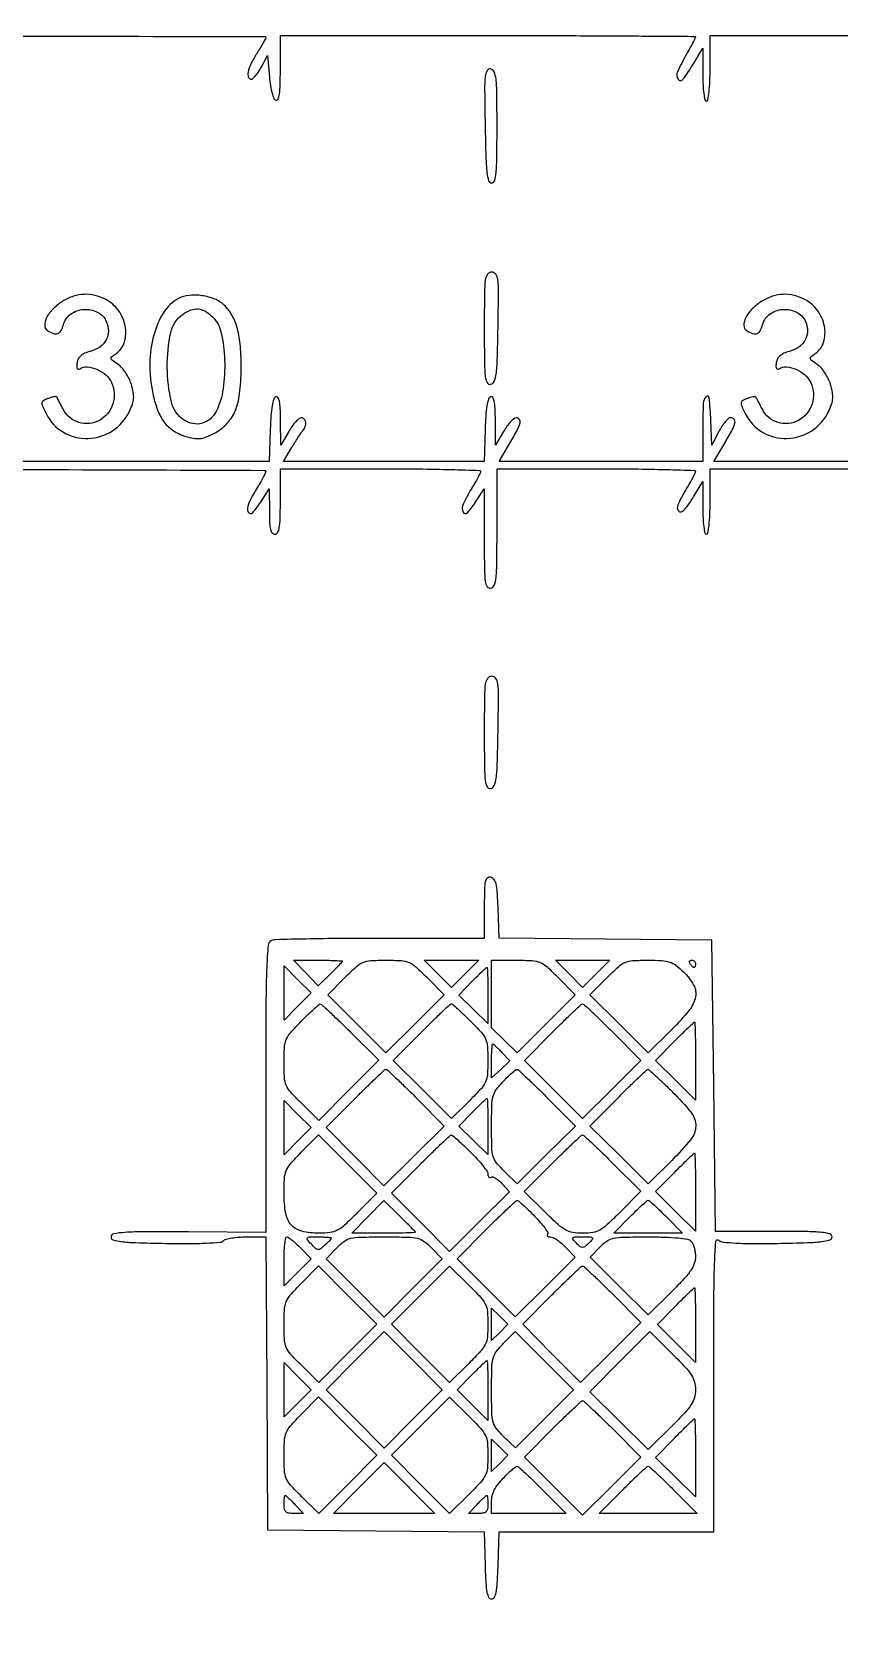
# Model space of a CAD drawing. Extents: x 0 to 836, y 5 to 589.
# Drawn here: x 383.73 to 402.48, y 393.23 to 430.28 of the extents above; entities that cross this region are included whole.
import ezdxf

# ---------------------------------------------------------------- set-up
doc = ezdxf.new("R2010")
doc.units = 0
doc.header["$MEASUREMENT"] = 0

msp = doc.modelspace()

# ---------------------------------------------------------------- linework, layer by layer
for points in [[(201.712326, 537.783562, -0.000001), (217.055896, 537.76491, -0.426088)], [(546.939, 229.3929, -0.000106), (546.943559, 250.949215, -0.000176), (546.957638, 269.095817, -0.000001), (546.976289, 285.583213, -0.415883)], [(836.0595, 588.6891), (420.497259, 588.710259, 0.000013), (261.145696, 588.714318, 0.000021), (126.989856, 588.708632), (4.934769, 588.698274, 0.19889), (4.878609, 588.675009, 0.198853), (4.855343, 588.618859), (4.83877, 516.273901, 0.000036), (4.826254, 436.744061, 0.000021), (4.8222, 342.282364), (4.8222, 95.946129), (4.469225, 95.920114, 0.031904), (4.160456, 95.877435, 0.315999), (4.075312, 95.787407, 0.415411), (4.137995, 95.703578, 0.035338), (4.43445, 95.6826), (4.8222, 95.6826), (4.8222, 50.2101), (4.8222, 4.7376), (420.462, 4.7376), (836.1018, 4.7376)], [(604.852986, 529.408162, -0.000002), (620.423836, 529.389509, -0.550615)], [(308.18842, 529.408162, -0.000002), (322.638019, 529.38951, -0.415836)], [(238.738155, 529.614638, -0.000002), (224.300981, 529.63329, -0.415836)], [(531.796111, 538.074638, -0.000002), (517.6951, 538.093291, -0.426056)], [(413.368417, 538.074638, -0.000002), (399.676779, 538.093291, -0.415815)], [(77.850638, 481.579418, -0.000002), (77.869294, 494.031443, -0.550517)], [(336.166934, 548.220763, -0.000002), (326.827688, 548.233536, -0.413812)], [(77.644162, 421.684687, -0.000002), (77.625507, 409.236574, -0.415775)], [(689.941022, 529.408162, -0.000003), (701.809045, 529.389505, -0.550493)], [(333.609652, 529.614638, -0.000003), (323.198363, 529.633296, -0.415688)], [(383.716206, 529.408162, -0.000003), (394.123716, 529.389504, -0.425916)], [(835.429914, 203.53197, -0.00002), (835.42504, 321.569549)], [(381.27946, 547.935135, -0.000004), (390.656104, 547.916048, -0.413615)], [(604.231838, 387.151416, -0.000003), (604.250494, 398.693431, -0.41574)], [(378.180308, 430.18784, -0.000386), (383.928812, 430.178081, -0.000006), (389.141921, 430.165143, -0.413483), (389.16, 430.147019, -0.123338), (389.15272, 430.117957, -0.004527), (389.097872, 430.01754, -0.008014), (389.029536, 429.899563, -0.005516), (388.9485, 429.768, 0.025038), (388.814479, 429.530098, 0.062172), (388.748163, 429.341896, 0.131175), (388.753622, 429.223965, 0.326866), (388.819427, 429.1758, 0.190299), (388.86029, 429.191936, 0.029092), (388.92177, 429.256567, 0.029066), (388.988525, 429.345455, 0.021498), (389.052077, 429.45075), (389.2023, 429.7257), (389.2446, 429.224686, 0.017263), (389.268785, 429.02198, 0.029087), (389.304716, 428.854582, 0.030909), (389.347238, 428.730997, 0.218326), (389.39265, 428.688886, 0.394038), (389.443468, 428.712372, 0.06108), (389.475297, 428.829582, 0.029434), (389.493612, 429.046321, 0.006363), (389.4984, 429.42255), (389.4984, 430.191), (394.3206, 430.191, -0.000654), (396.169676, 430.188581, -0.001091), (397.726279, 430.181111, -0.000048), (399.129051, 430.171183, -0.412114), (399.1428, 430.157335, -0.118776), (399.137168, 430.133961, -0.002401), (399.080971, 430.025405, -0.005535), (399.01298, 429.89902, -0.003675), (398.932319, 429.755485, 0.022155), (398.719956, 429.342572, 0.273227), (398.737381, 429.173522, 0.502959), (398.852088, 429.173221, 0.025371), (399.094905, 429.53535), (399.310399, 429.8949), (399.3112, 429.28155, 0.012065), (399.317364, 429.039245, 0.0222), (399.335867, 428.842888, 0.01921), (399.362111, 428.695965, 0.352506), (399.3966, 428.6682, 0.365646), (399.432197, 428.698249, 0.014491), (399.4577, 428.8797, 0.018502), (399.475556, 429.121679, 0.009164), (399.4812, 429.4296), (399.4812, 430.191), (405.8685, 430.191)], [(378.180128, 420.119041, -0.000557), (383.928036, 420.104962, -0.000013), (389.13238, 420.086286, -0.42538), (389.15736, 420.06015, -0.10382), (389.147277, 420.020412, -0.007062), (389.09427, 419.915933, -0.009869), (389.026321, 419.792545, -0.007234), (388.946293, 419.6583, 0.028609), (388.754405, 419.3027, 0.215036), (388.75179, 419.11608, 0.550574), (388.853054, 419.100296, 0.037328), (389.065667, 419.38335), (389.24175, 419.6583), (389.243175, 419.12955, 0.010038), (389.249293, 418.860914, 0.04885), (389.270588, 418.710313, 0.11021), (389.310013, 418.630261, 0.227201), (389.3715, 418.6008, 0.273642), (389.435523, 418.638675, 0.084509), (389.473725, 418.74885, 0.035355), (389.4936, 418.958614, 0.005946), (389.4984, 419.3622), (389.4984, 420.1236), (391.8249, 420.1236, -0.002556), (392.716812, 420.119041, -0.004268), (393.467215, 420.104962, -0.000734), (394.12466, 420.086046, -0.417544), (394.14876, 420.06015, -0.10382), (394.138677, 420.020412, -0.007062), (394.08567, 419.915933, -0.009869), (394.017721, 419.792545, -0.007234), (393.937693, 419.6583, 0.028609), (393.745805, 419.3027, 0.215036), (393.74319, 419.11608, 0.550574), (393.844454, 419.100296, 0.037328), (394.057067, 419.38335), (394.23315, 419.6583), (394.234575, 418.488847, 0.002677), (394.239183, 417.787866, 0.029599), (394.259104, 417.508191, 0.107247), (394.303951, 417.382992, 0.310618), (394.38405, 417.348101, 0.259465), (394.466044, 417.41706, 0.064742), (394.508228, 417.593643, 0.02383), (394.528083, 417.938289, 0.002474), (394.5321, 418.750294), (394.5321, 420.123779), (396.83745, 420.12369, -0.002579), (397.721252, 420.119096, -0.004308), (398.464828, 420.104988, -0.000747), (399.11607, 420.086044, -0.417443), (399.14016, 420.06015, -0.10382), (399.130077, 420.020412, -0.007062), (399.07707, 419.915933, -0.009869), (399.009121, 419.792545, -0.007234), (398.929093, 419.6583, 0.012708), (398.849259, 419.520985, 0.015414), (398.781765, 419.388241, 0.01405), (398.732027, 419.274261, 0.095102), (398.720233, 419.21415, 0.218217), (398.75634, 419.134499, 0.339983), (398.828044, 419.130188, 0.086405), (398.947439, 419.245446, 0.02268), (399.094905, 419.46795), (399.310399, 419.8275), (399.3112, 419.21415, 0.012065), (399.317364, 418.971845, 0.0222), (399.335867, 418.775488, 0.01921), (399.362111, 418.628565, 0.352506), (399.3966, 418.6008, 0.365646), (399.432197, 418.630849, 0.014491), (399.4577, 418.8123, 0.018502), (399.475556, 419.054279, 0.009164), (399.4812, 419.3622), (399.4812, 420.1236), (405.8685, 420.1236)], [(405.912995, 420.2928), (399.57019, 420.2928), (399.821795, 420.719523, 0.009298), (399.996734, 421.029243, 0.065443), (400.058388, 421.190657, 0.236264), (400.039405, 421.271784, 0.222811), (399.962169, 421.308, 0.180386), (399.908843, 421.288114, 0.035725), (399.83552, 421.214808, 0.033672), (399.758053, 421.11222, 0.025766), (399.687219, 420.99075), (399.5235, 420.6735), (399.498485, 421.24455, 0.011581), (399.462977, 421.774214, 0.639683), (399.391308, 421.79977, 0.186785), (399.322697, 421.64009, 0.009128), (399.312, 421.0542), (399.312, 420.2928), (396.945395, 420.2928), (394.57879, 420.2928), (394.830395, 420.719523, 0.009346), (395.003816, 421.026625, 0.063105), (395.066762, 421.189236, 0.227008), (395.049923, 421.270975, 0.236522), (394.97625, 421.307172, 0.175744), (394.923937, 421.287733, 0.030637), (394.846749, 421.213638, 0.030019), (394.763089, 421.111143, 0.022931), (394.683895, 420.989922), (394.49729, 420.6735), (394.493545, 421.2516, 0.009126), (394.486709, 421.527962, 0.039013), (394.46682, 421.691575, 0.08811), (394.433355, 421.776662, 0.348167), (394.38405, 421.794673, 0.245891), (394.334769, 421.743721, 0.029679), (394.298447, 421.58659, 0.024548), (394.270786, 421.354741, 0.009086), (394.253856, 421.026223), (394.229413, 420.2928), (391.899306, 420.2928), (389.5692, 420.2928), (389.758839, 420.61005, -0.004855), (389.836654, 420.737404, -0.005537), (389.913646, 420.857716, -0.005042), (389.98111, 420.958384, -0.030884), (390.019539, 421.00767, 0.094374), (390.075419, 421.101784, 0.116251), (390.08722, 421.202922, 0.159083), (390.052819, 421.277767, 0.211125), (389.98485, 421.307172, 0.175744), (389.932537, 421.287733, 0.030637), (389.855349, 421.213638, 0.030019), (389.771689, 421.111143, 0.022931), (389.692495, 420.989922), (389.50589, 420.6735), (389.502145, 421.2516, 0.009126), (389.495309, 421.527962, 0.039013), (389.47542, 421.691575, 0.08811), (389.441955, 421.776662, 0.348167), (389.39265, 421.794673, 0.245891), (389.343369, 421.743721, 0.029679), (389.307047, 421.58659, 0.024548), (389.279386, 421.354741, 0.009086), (389.262456, 421.026223), (389.238013, 420.2928), (371.390706, 420.2928)]]:
    msp.add_lwpolyline(points, format="xyb")
for points in [[(394.254968, 428.103773, 0.002999), (394.272108, 427.372097, 0.020579), (394.297498, 427.012918, 0.04165), (394.336244, 426.816717, 0.334881), (394.4052, 426.7647, 0.335246), (394.47338, 426.816203, 0.045119), (394.508901, 427.004207, 0.021179), (394.52782, 427.352866, 0.002964), (394.5321, 428.074841, 0.002588), (394.528075, 428.852399, 0.025348), (394.508058, 429.179945, 0.071206), (394.464845, 429.346472, 0.251212), (394.381868, 429.413915, 0.328399), (394.300238, 429.37505, 0.099142), (394.257947, 429.23547, 0.02635), (394.244222, 428.922813, 0.002151)], [(394.236, 423.374497, 0.002314), (394.239677, 422.580125, 0.026279), (394.25907, 422.266727, 0.092921), (394.303061, 422.124345, 0.330137), (394.38405, 422.085414, 0.252541), (394.466074, 422.152342, 0.065668), (394.511453, 422.322571, 0.025016), (394.537633, 422.651806, 0.002804), (394.555453, 423.402917, 0.002061), (394.567, 424.228083, 0.031064), (394.552015, 424.514668, 0.126764), (394.502828, 424.6428, 0.24262), (394.407403, 424.692, 0.246211), (394.311176, 424.641558, 0.119511), (394.259902, 424.508279, 0.030265), (394.239497, 424.212428, 0.002087)], [(384.441825, 424.015078, 0.05724), (384.2186, 423.841159, 0.079312), (384.068094, 423.637432, 0.117294), (384.022668, 423.455323, 0.260038), (384.08881, 423.333637, 0.05749), (384.226269, 423.267361, 0.172685), (384.328925, 423.26814, 0.181409), (384.404757, 423.333122, 0.064459), (384.457863, 423.468177, -0.175745), (384.623553, 423.713595, -0.138244), (384.926577, 423.825677, -0.136796), (385.24595, 423.763467, -0.171396), (385.454057, 423.547566, -0.106441), (385.502413, 423.326598, -0.124181), (385.450683, 423.118582, -0.117926), (385.303224, 422.952342, -0.089777), (385.081356, 422.850225, 0.037174), (384.951205, 422.80614, 0.078838), (384.861182, 422.749919, 0.096747), (384.804405, 422.677109, 0.081497), (384.774836, 422.58376, 0.02891), (384.767774, 422.502164, 0.119365), (384.777981, 422.454057, 0.276238), (384.803207, 422.437346, 0.151038), (384.84035, 422.446979, -0.159397), (385.015698, 422.489414, -0.083857), (385.235439, 422.434236, -0.077814), (385.441022, 422.302853, -0.100804), (385.575395, 422.124581, -0.191519), (385.608301, 421.630601, -0.191007), (385.293074, 421.248202, -0.202782), (384.817763, 421.198695, -0.203787), (384.45247, 421.505395, 0.002093), (384.398892, 421.60971, 0.003032), (384.35063, 421.70135, 0.001553), (384.309015, 421.778641, 0.050235), (384.297023, 421.796267, 0.2614), (384.281178, 421.802262, 0.016535), (384.230413, 421.792879, 0.020895), (384.167857, 421.776397, 0.013728), (384.097309, 421.75248, 0.039093), (383.991559, 421.703665, 0.24682), (383.960272, 421.655515, 0.130591), (383.972623, 421.582445, 0.008927), (384.063877, 421.391112, 0.147626), (384.459049, 420.972007, 0.139204), (385.029738, 420.829312, 0.136262), (385.599528, 421.007113, 0.139495), (385.989956, 421.452025, 0.026915), (386.060926, 421.625047, 0.065692), (386.088811, 421.759677, 0.065092), (386.080943, 421.897675, 0.02604), (386.036046, 422.081913, 0.04112), (385.983115, 422.21706, 0.032659), (385.905095, 422.353079, 0.03366), (385.815412, 422.47023, 0.067627), (385.727653, 422.546442, -0.011292), (385.595036, 422.637681, -0.194404), (385.567532, 422.681398, -0.269165), (385.583017, 422.724043, -0.021404), (385.682153, 422.800005, 0.167484), (385.875732, 423.06668, 0.122146), (385.895255, 423.435234, 0.109855), (385.736514, 423.801468, 0.116958), (385.440369, 424.056068, 0.058259), (385.188573, 424.151093, 0.071498), (384.938767, 424.176593, 0.070868), (384.690141, 424.130701, 0.055932)], [(387.132139, 424.080731, 0.133039), (386.789129, 423.761062, 0.072917), (386.558271, 423.230639, 0.063285), (386.466476, 422.57225, 0.054258), (386.533788, 421.875299, 0.038109), (386.646029, 421.486249, 0.07364), (386.802166, 421.203184, 0.08606), (387.014715, 421.00596, 0.071427), (387.295075, 420.876121, 0.026842), (387.481801, 420.830935, 0.069755), (387.619697, 420.824799, 0.067582), (387.756501, 420.856798, 0.024029), (387.940854, 420.937535, 0.08301), (388.240712, 421.154549, 0.092798), (388.440009, 421.44989, 0.071312), (388.551971, 421.860549, 0.029806), (388.588858, 422.434392, 0.020525), (388.569203, 422.973443, 0.045555), (388.500311, 423.378327, 0.060037), (388.377412, 423.68646, 0.079457), (388.19296, 423.925094, 0.093169), (387.972839, 424.065685, 0.059297), (387.678542, 424.145277, 0.059632), (387.376133, 424.153308, 0.098591)], [(387.924333, 423.651158, -0.144075), (388.124134, 423.284745, -0.044146), (388.203437, 422.652623, -0.044375), (388.168311, 421.979324, -0.081718), (388.004595, 421.457276, -0.09631), (387.866649, 421.279164, -0.114296), (387.679536, 421.178837, -0.114637), (387.467814, 421.171151, -0.097318), (387.260081, 421.255574, -0.192896), (386.967369, 421.674696, -0.054774), (386.871095, 422.47924, -0.054766), (386.951926, 423.286759, -0.189883), (387.236312, 423.716606, -0.063398), (387.422019, 423.814325, -0.113636), (387.592019, 423.836803, -0.112269), (387.756141, 423.782698, -0.060914)], [(400.685025, 424.015078, 0.05724), (400.4618, 423.841159, 0.079312), (400.311294, 423.637432, 0.117294), (400.265868, 423.455323, 0.260038), (400.33201, 423.333637, 0.05749), (400.469469, 423.267361, 0.172685), (400.572125, 423.26814, 0.181409), (400.647957, 423.333122, 0.064459), (400.701063, 423.468177, -0.175745), (400.866753, 423.713595, -0.138244), (401.169777, 423.825677, -0.136796), (401.48915, 423.763467, -0.171396), (401.697257, 423.547566, -0.106441), (401.745613, 423.326598, -0.124181), (401.693883, 423.118582, -0.117926), (401.546424, 422.952342, -0.089777), (401.324556, 422.850225, 0.037174), (401.194405, 422.80614, 0.078838), (401.104382, 422.749919, 0.096747), (401.047605, 422.677109, 0.081497), (401.018036, 422.58376, 0.02891), (401.010974, 422.502164, 0.119365), (401.021181, 422.454057, 0.276238), (401.046407, 422.437346, 0.151038), (401.08355, 422.446979, -0.159397), (401.258898, 422.489414, -0.083857), (401.478639, 422.434236, -0.077814), (401.684222, 422.302853, -0.100804), (401.818595, 422.124581, -0.191519), (401.851501, 421.630601, -0.191007), (401.536274, 421.248202, -0.202782), (401.060963, 421.198695, -0.203787), (400.69567, 421.505395, 0.002093), (400.642092, 421.60971, 0.003032), (400.59383, 421.70135, 0.001553), (400.552215, 421.778641, 0.050235), (400.540223, 421.796267, 0.2614), (400.524378, 421.802262, 0.016535), (400.473613, 421.792879, 0.020895), (400.411057, 421.776397, 0.013728), (400.340509, 421.75248, 0.039093), (400.234759, 421.703665, 0.24682), (400.203472, 421.655515, 0.130591), (400.215823, 421.582445, 0.008927), (400.307077, 421.391112, 0.147626), (400.702249, 420.972007, 0.139204), (401.272938, 420.829312, 0.136262), (401.842728, 421.007113, 0.139495), (402.233156, 421.452025, 0.026915), (402.304126, 421.625047, 0.065692), (402.332011, 421.759677, 0.065092), (402.324143, 421.897675, 0.02604), (402.279246, 422.081913, 0.04112), (402.226315, 422.21706, 0.032659), (402.148295, 422.353079, 0.03366), (402.058612, 422.47023, 0.067627), (401.970853, 422.546442, -0.011292), (401.838236, 422.637681, -0.194404), (401.810732, 422.681398, -0.269165), (401.826217, 422.724043, -0.021404), (401.925353, 422.800005, 0.167484), (402.118932, 423.06668, 0.122146), (402.138455, 423.435234, 0.109855), (401.979714, 423.801468, 0.116958), (401.683569, 424.056068, 0.058259), (401.431773, 424.151093, 0.071498), (401.181967, 424.176593, 0.070868), (400.933341, 424.130701, 0.055932)], [(394.236, 413.983897, 0.002314), (394.239677, 413.189525, 0.026279), (394.25907, 412.876127, 0.092921), (394.303061, 412.733745, 0.330137), (394.38405, 412.694814, 0.252541), (394.466074, 412.761742, 0.065668), (394.511453, 412.931971, 0.025016), (394.537633, 413.261206, 0.002804), (394.555453, 414.012317, 0.002061), (394.567, 414.837483, 0.031064), (394.552015, 415.124068, 0.126764), (394.502828, 415.2522, 0.24262), (394.407403, 415.3014, 0.246211), (394.311176, 415.250958, 0.119511), (394.259902, 415.117679, 0.030265), (394.239497, 414.821828, 0.002087)], [(394.236, 409.935503), (394.236, 409.2102), (391.831819, 409.2102, 0.001994), (390.900708, 409.206486, 0.003063), (390.094557, 409.195116, 0.001036), (389.398633, 409.179593, 0.085718), (389.293819, 409.158849, 0.286948), (389.213646, 409.052397, 0.011873), (389.182314, 408.554802, 0.008803), (389.16384, 407.696993, 0.000982), (389.16, 405.741506), (389.16, 402.375515), (387.36225, 402.387708, 0.002004), (386.353222, 402.390507, 0.015623), (385.883243, 402.375239, 0.028872), (385.623399, 402.343525, 0.362656), (385.5645, 402.273, 0.329266), (385.61509, 402.204506, 0.045001), (385.79997, 402.165387, 0.021764), (386.139786, 402.139835, 0.003231), (386.826925, 402.122605, 0.005303), (387.36029, 402.118337, 0.011096), (387.775188, 402.128626, 0.00768), (388.094932, 402.148587, 0.178792), (388.176295, 402.186055, -0.135455), (388.235929, 402.219893, -0.021394), (388.36913, 402.24746, -0.022413), (388.53298, 402.266631, -0.017916), (388.71066, 402.273), (389.158081, 402.273), (389.18019, 398.86785), (389.2023, 395.4627), (391.715992, 395.440296), (394.229684, 395.417892), (394.253992, 394.636596, 0.006123), (394.27169, 394.228581, 0.033907), (394.298708, 394.010717, 0.075896), (394.340334, 393.894034, 0.27585), (394.4052, 393.8553, 0.276043), (394.470078, 393.894073, 0.075785), (394.5117, 394.010929, 0.033858), (394.538718, 394.229115, 0.00611), (394.556425, 394.63785), (394.580749, 395.4204), (397.073275, 395.4204), (399.5658, 395.4204), (399.5658, 398.857059, -0.001007), (399.569635, 400.760839, -0.007764), (399.587073, 401.652338, -0.010085), (399.615585, 402.167829, -0.609018), (399.68301, 402.196442, 0.147792), (399.788329, 402.152005, 0.013042), (400.079535, 402.128741, 0.013147), (400.486682, 402.117605, 0.004927), (401.05776, 402.122633, 0.003246), (401.742073, 402.139848, 0.021844), (402.080649, 402.1654, 0.04523), (402.264804, 402.204537, 0.328892), (402.3153, 402.273, 0.338315), (402.263001, 402.341447, 0.04313), (402.06855, 402.376767, 0.020523), (401.708914, 402.395642, 0.002849), (400.9617, 402.3999), (399.6081, 402.3999), (399.5658, 405.7839), (399.5235, 409.1679), (397.052351, 409.190322), (394.581202, 409.212745), (394.556651, 409.908487, 0.006901), (394.538017, 410.287875, 0.042812), (394.509209, 410.480512, 0.10088), (394.461091, 410.584033, 0.188645), (394.38405, 410.632518, 0.225974), (394.306758, 410.612313, 0.166857), (394.260642, 410.535374, 0.047429), (394.240159, 410.357277, 0.00493)], [(390.9366, 408.676896, -0.188495), (390.93008, 408.660216, -0.00261), (390.854571, 408.579236, -0.0069), (390.764383, 408.48613, -0.004436), (390.657351, 408.380532), (390.378102, 408.109874), (390.090855, 408.406237), (389.803609, 408.7026), (390.370104, 408.7026, -0.004253), (390.587323, 408.700752, -0.007083), (390.770192, 408.695049, -0.002006), (390.92672, 408.687318, -0.398667)], [(392.906272, 408.29831), (393.304483, 407.894019), (392.628142, 407.221644), (391.9518, 406.549269), (391.275458, 407.221644), (390.599117, 407.894019), (390.997328, 408.29831, -0.013397), (391.260109, 408.55118, -0.084884), (391.415736, 408.650937, -0.086296), (391.594609, 408.692536, -0.014084), (391.9518, 408.7026, -0.014084), (392.308991, 408.692536, -0.086296), (392.487864, 408.650937, -0.084884), (392.643491, 408.55118, -0.013397)], [(395.951872, 408.29831), (396.350083, 407.894019), (395.67505, 407.222945), (395.000017, 406.551872), (394.702609, 406.840132), (394.4052, 407.128391), (394.4052, 407.915496), (394.4052, 408.7026), (394.97943, 408.7026, -0.013039), (395.35075, 408.692915, -0.085673), (395.531584, 408.651892, -0.086523), (395.687431, 408.55274, -0.013434)], [(398.863822, 408.432204, -0.072604), (399.100065, 408.125323, -0.17969), (399.143363, 407.849177, -0.121955), (398.996362, 407.53916, -0.0261), (398.592669, 407.094971), (398.042537, 406.549729), (397.366427, 407.221874), (396.690317, 407.894019), (397.088528, 408.29831, -0.013385), (397.350615, 408.550524, -0.084209), (397.506164, 408.650537, -0.086527), (397.684241, 408.692377, -0.014537), (398.035792, 408.7026, -0.013286), (398.362233, 408.693924, -0.065718), (398.542583, 408.660288, -0.084073), (398.686552, 408.584715, -0.029669)], [(399.1428, 408.618, -0.042167), (399.140064, 408.585611, -0.061769), (399.131841, 408.558251, -0.081139), (399.119759, 408.539699, -0.210953), (399.105493, 408.5334, -0.151918), (399.087665, 408.538945, -0.038439), (399.063786, 408.558251, -0.035638), (399.038657, 408.585617, -0.029505), (399.0159, 408.618, -0.082592), (399.002659, 408.650326, -0.161196), (399.005291, 408.677749, -0.182303), (399.023179, 408.695977, -0.108972), (399.053207, 408.7026, -0.093332), (399.087407, 408.69616, -0.09642), (399.116482, 408.677749, -0.099167), (399.135942, 408.65028, -0.105053)], [(394.3206, 407.881731), (394.3206, 407.230061), (393.981993, 407.560702), (393.643386, 407.891343), (393.956863, 408.212371, -0.003747), (394.078836, 408.335425, -0.00589), (394.185637, 408.439098, -0.001922), (394.278949, 408.526887, -0.190005), (394.295469, 408.5334, -0.40128), (394.305683, 408.523629, -0.001454), (394.313218, 408.341972, -0.006022), (394.318794, 408.13161, -0.003614)], [(391.125187, 407.033627), (391.782818, 406.379853), (391.08714, 405.680543), (390.391463, 404.981233), (389.987232, 405.379386, -0.013391), (389.734958, 405.64154, -0.084318), (389.634996, 405.797094, -0.086485), (389.593197, 405.975293, -0.014464), (389.583, 406.327714, -0.014701), (389.593313, 406.678395, -0.084372), (389.635036, 406.858908, -0.082196), (389.734422, 407.017604, -0.013572), (389.98167, 407.282644, -0.005108), (390.137618, 407.437771, -0.007853), (390.27604, 407.568503, -0.003376), (390.395909, 407.676724, -0.183939), (390.423948, 407.6874, -0.188411), (390.453077, 407.676019, -0.001368), (390.647926, 407.495354, -0.004918), (390.869951, 407.284238, -0.003101)], [(393.915844, 407.28873, -0.013322), (394.164938, 407.029952, -0.080737), (394.266388, 406.874619, -0.08752), (394.309526, 406.700489, -0.017064), (394.3206, 406.3761, -0.017454), (394.309205, 406.049774, -0.089517), (394.264849, 405.87487, -0.079525), (394.160154, 405.71702, -0.012155), (393.896996, 405.444905), (393.473392, 405.027671), (392.797139, 405.699957), (392.120887, 406.372243), (392.774609, 407.029821, -0.00296), (393.02819, 407.281896, -0.004708), (393.248455, 407.494236, -0.001248), (393.442054, 407.676471, -0.190421), (393.469709, 407.6874, -0.181241), (393.49658, 407.677329, -0.003024), (393.61783, 407.570291, -0.007363), (393.757722, 407.441527, -0.004775)], [(397.220191, 407.029821), (397.873913, 406.372243), (397.197057, 405.699356), (396.5202, 405.026469), (395.843343, 405.699356), (395.166487, 406.372243), (395.820209, 407.029821, -0.00331), (396.074135, 407.281887, -0.005234), (396.295491, 407.494236, -0.001538), (396.489465, 407.675337, -0.189215), (396.5202, 407.6874, -0.189215), (396.550935, 407.675337, -0.001538), (396.744909, 407.494236, -0.005234), (396.966265, 407.281887, -0.00331)], [(399.1428, 406.35784), (399.1428, 405.45128), (398.677385, 405.910913), (398.21197, 406.370547), (398.653345, 406.817473, -0.002548), (398.824281, 406.988804, -0.00408), (398.972128, 407.133115, -0.000937), (399.102595, 407.257931, -0.192679), (399.11876, 407.2644, -0.405665), (399.128574, 407.254869, -0.000691), (399.135738, 406.998098, -0.004143), (399.141072, 406.705459, -0.002485)], [(394.644727, 406.560493), (394.829149, 406.364185), (394.617174, 406.165046), (394.4052, 405.965906), (394.4052, 406.361353, -0.006533), (394.407181, 406.512981, -0.010859), (394.413294, 406.640637, -0.004655), (394.421673, 406.746656, -0.388615), (394.432753, 406.7568, -0.183087), (394.44983, 406.75033, -0.005679), (394.506386, 406.699135, -0.010435), (394.572059, 406.635719, -0.006957)], [(392.651733, 405.50708), (393.305396, 404.849561), (392.605572, 404.153371), (391.905747, 403.457182), (391.232808, 404.134091), (390.559869, 404.811), (391.2327, 405.4878, -0.003216), (391.493953, 405.747236, -0.005093), (391.721478, 405.96579, -0.001457), (391.921014, 406.152495, -0.189541), (391.9518, 406.1646, -0.189214), (391.982535, 406.152537, -0.001538), (392.176491, 405.971454, -0.005234), (392.397829, 405.759123, -0.00331)], [(395.697391, 405.507021), (396.351113, 404.849443), (395.675565, 404.177857), (395.000017, 403.506272), (394.702609, 403.794532, -0.028674), (394.521309, 403.991624, -0.102958), (394.442607, 404.142368, -0.062784), (394.411454, 404.347711, -0.006291), (394.4052, 404.844718, -0.006565), (394.411556, 405.328754, -0.057035), (394.4416, 405.541632, -0.095675), (394.515478, 405.696576, -0.033535), (394.675596, 405.885622, -0.008411), (394.782744, 405.992514, -0.012293), (394.880909, 406.08265, -0.007783), (394.965143, 406.15398, -0.173478), (394.99483, 406.1646, -0.188574), (395.027169, 406.151954, -0.0017), (395.221354, 405.971436, -0.005507), (395.443283, 405.759083, -0.003493)], [(398.611774, 405.638294, -0.028755), (399.041223, 405.160699, -0.173433), (399.148045, 404.850279, -0.169041), (399.035136, 404.538001, -0.027008), (398.592669, 404.049371), (398.042537, 403.504129), (397.365912, 404.176786), (396.689287, 404.849443), (397.343009, 405.507021, -0.003005), (397.596634, 405.759095, -0.004776), (397.81704, 405.971436, -0.001284), (398.010685, 406.153524, -0.190267), (398.038739, 406.1646, -0.18593), (398.066518, 406.1539, -0.001899), (398.224397, 406.009998, -0.005806), (398.405194, 405.840031, -0.003698)], [(394.3206, 404.836131), (394.3206, 404.184461), (393.981993, 404.515102), (393.643386, 404.845743), (393.956863, 405.166771, -0.003747), (394.078836, 405.289825, -0.00589), (394.185637, 405.393498, -0.001922), (394.278949, 405.481287, -0.190005), (394.295469, 405.4878, -0.40128), (394.305683, 405.478029, -0.001454), (394.313218, 405.296372, -0.006022), (394.318794, 405.08601, -0.003614)], [(391.276117, 402.824032, -0.010367), (390.987495, 402.543651, -0.065921), (390.821322, 402.425386, -0.092075), (390.6543, 402.373124, -0.029914), (390.395043, 402.3576, -0.058134), (389.995615, 402.404198, -0.155246), (389.752573, 402.549987, -0.138668), (389.622229, 402.821985, -0.042851), (389.583, 403.278891, -0.014516), (389.59326, 403.632229, -0.08442), (389.634953, 403.813145, -0.082418), (389.734439, 403.972038, -0.01349), (389.98293, 404.238323), (390.38286, 404.644359), (391.059807, 403.967411), (391.736755, 403.290463)], [(393.915844, 404.24313, -0.013249), (394.070868, 404.082126, -0.017901), (394.201703, 403.928105, -0.015029), (394.300299, 403.795217, -0.153251), (394.3206, 403.730537, 0.065274), (394.325891, 403.690184, 0.137436), (394.341839, 403.663206, 0.191321), (394.365458, 403.653616, 0.141222), (394.392903, 403.6613, -0.223964), (394.432731, 403.665816, -0.049846), (394.49677, 403.636652, -0.04258), (394.570839, 403.584656, -0.029867), (394.644962, 403.514643), (394.824718, 403.323301), (394.126633, 402.628842), (393.428547, 401.934382), (392.755608, 402.611291), (392.082669, 403.2882), (392.7555, 403.965, -0.002876), (393.016408, 404.224445, -0.004581), (393.242842, 404.44299, -0.001182), (393.442013, 404.630838, -0.190708), (393.469709, 404.6418, -0.181241), (393.49658, 404.631729, -0.003024), (393.61783, 404.524691, -0.007363), (393.757722, 404.395927, -0.004775)], [(397.216045, 403.988367), (397.873333, 403.334934), (397.389765, 402.846267, -0.009817), (397.094156, 402.559045, -0.059288), (396.921983, 402.432735, -0.090188), (396.757695, 402.375614, -0.0387), (396.525301, 402.3576, -0.038943), (396.293379, 402.375691, -0.088244), (396.12757, 402.432804, -0.058247), (395.952827, 402.558645, -0.009918), (395.655114, 402.841787), (395.165822, 403.325974), (395.819876, 403.983887, -0.003033), (396.073658, 404.236087, -0.004817), (396.294261, 404.448538, -0.001306), (396.488033, 404.630628, -0.190173), (396.516344, 404.6418, -0.188698), (396.544716, 404.630697, -0.0013), (396.739376, 404.449854, -0.004792), (396.961024, 404.23885, -0.003018)], [(399.1428, 403.31224), (399.1428, 402.40568), (398.677385, 402.865313), (398.21197, 403.324947), (398.653345, 403.771873, -0.002548), (398.824281, 403.943204, -0.00408), (398.972128, 404.087515, -0.000937), (399.102595, 404.212331, -0.192679), (399.11876, 404.2188, -0.405665), (399.128574, 404.209269, -0.000691), (399.135738, 403.952498, -0.004143), (399.141072, 403.659859, -0.002485)], [(392.6286, 402.382286, -0.403157), (392.618922, 402.372234, -0.0011), (392.41219, 402.364851, -0.005234), (392.174376, 402.359374, -0.00314), (391.891886, 402.3576), (391.155171, 402.3576), (391.528964, 402.738467), (391.902756, 403.119333), (392.265678, 402.763152, -0.00324), (392.404796, 402.624837, -0.005133), (392.521992, 402.504348, -0.001471), (392.6221, 402.398669, -0.191126)], [(395.404691, 402.754306, -0.015166), (395.537698, 402.610295, -0.024776), (395.640345, 402.479613, -0.021979), (395.709583, 402.372144, -0.340787), (395.704306, 402.331306, 0.15697), (395.693004, 402.309275, 0.259682), (395.699897, 402.290127, 0.1346), (395.727055, 402.277024, 0.045514), (395.771172, 402.273, -0.118851), (395.834084, 402.257832, -0.029583), (395.925955, 402.203715, -0.028562), (396.026616, 402.127415, -0.025284), (396.122317, 402.037135), (396.348291, 401.801269), (395.649819, 401.106426), (394.951347, 400.411582), (394.278408, 401.088491), (393.605469, 401.7654), (394.2783, 402.4422, -0.003323), (394.539663, 402.701633, -0.005254), (394.767534, 402.92019, -0.00155), (394.967193, 403.106539, -0.189167), (394.998951, 403.119, -0.180189), (395.029104, 403.107769, -0.004767), (395.137863, 403.011871, -0.009417), (395.264065, 402.894065, -0.006234)], [(398.466, 402.7383), (398.839629, 402.3576), (398.043, 402.3576), (397.246371, 402.3576), (397.62, 402.7383, -0.006166), (397.766759, 402.884194, -0.009324), (397.898378, 403.007169, -0.004679), (398.011834, 403.107374, -0.180446), (398.043, 403.119, -0.180446), (398.074166, 403.107374, -0.004679), (398.187622, 403.007169, -0.009324), (398.319241, 402.884194, -0.006166)], [(389.965614, 402.017202), (390.210684, 401.761404), (389.896842, 401.447562), (389.583, 401.13372), (389.583, 401.70336, -0.011333), (389.587951, 401.921759, -0.018707), (389.603202, 402.105668, -0.013204), (389.624521, 402.250097, -0.364415), (389.651772, 402.273, -0.157569), (389.690873, 402.260364, -0.01468), (389.772332, 402.197859, -0.017733), (389.866732, 402.115178, -0.01301)], [(390.6828, 402.243812, -0.177618), (390.676454, 402.22651, -0.009495), (390.637131, 402.181868, -0.013916), (390.586897, 402.129953, -0.009614), (390.527332, 402.073927, -0.027036), (390.43062, 401.995479, -0.182373), (390.37212, 401.979499, -0.165425), (390.314459, 402.005387, -0.021342), (390.21812, 402.103115, -0.014799), (390.123822, 402.213723, -0.369991), (390.125021, 402.250746, -0.204153), (390.168502, 402.270525, -0.006034), (390.373588, 402.273, -0.008855), (390.492146, 402.2709, -0.014676), (390.591969, 402.264426, -0.008343), (390.672549, 402.255461, -0.377347)], [(393.01159, 402.016809), (393.257037, 401.760619), (392.581954, 401.085535), (391.90687, 400.410452), (391.235069, 401.086217), (390.563268, 401.761981), (390.808062, 402.01749, -0.042515), (390.979989, 402.168841, -0.102585), (391.133081, 402.239498, -0.052039), (391.35772, 402.267488, -0.004995), (391.9095, 402.273, -0.004992), (392.461644, 402.267488, -0.052156), (392.686139, 402.239465, -0.102707), (392.839244, 402.168673, -0.04228)], [(396.665229, 402.127971, -0.022892), (396.573926, 402.044667, -0.175223), (396.5202, 402.025243, -0.175223), (396.466474, 402.044667, -0.022892), (396.375171, 402.127971, -0.019588), (396.292253, 402.217654, -0.39145), (396.293593, 402.25185, -0.191737), (396.336833, 402.270465, -0.006912), (396.5202, 402.273, -0.006912), (396.703567, 402.270465, -0.191737), (396.746807, 402.25185, -0.39145), (396.748147, 402.217654, -0.019588)], [(399.04128, 402.17148, -0.092948), (399.080318, 402.114423, -0.035326), (399.112978, 402.023267, -0.033483), (399.135311, 401.916653, -0.034899), (399.1428, 401.809486, -0.087823), (399.114922, 401.651994, -0.062252), (399.032708, 401.492024, -0.03783), (398.875014, 401.294892, -0.009884), (398.592669, 401.003771), (398.042537, 400.458529), (397.367266, 401.12984), (396.691995, 401.80115), (396.918026, 402.037075, -0.051356), (397.079701, 402.174415, -0.098985), (397.23527, 402.240968, -0.047104), (397.471131, 402.267681, -0.004659), (398.041908, 402.273, -0.00776), (398.43752, 402.26686, -0.017551), (398.73634, 402.247067, -0.018366), (398.954205, 402.216817, -0.153874)], [(391.064626, 399.566932), (390.391581, 398.889917), (389.98729, 399.288128, -0.013387), (389.734973, 399.550324, -0.084315), (389.635, 399.705885, -0.086492), (389.593198, 399.884087, -0.014465), (389.583, 400.236514, -0.014722), (389.593332, 400.587345, -0.084513), (389.635133, 400.767899, -0.082122), (389.734733, 400.926759, -0.013485), (389.98293, 401.192723), (390.38286, 401.598759), (391.060265, 400.921353), (391.73767, 400.243948)], [(394.3206, 400.2426, -0.022228), (394.307459, 399.94715, -0.091845), (394.259609, 399.77564, -0.073212), (394.148604, 399.613875, -0.011018), (393.874131, 399.330597), (393.427661, 398.889673), (392.755165, 399.566137), (392.082669, 400.2426), (392.755165, 400.919063), (393.427661, 401.595527), (393.874131, 401.154603, -0.011018), (394.148604, 400.871325, -0.073212), (394.259609, 400.70956, -0.091845), (394.307459, 400.53805, -0.022228)], [(397.220133, 400.93868), (397.873796, 400.281161), (397.173972, 399.584971), (396.474147, 398.888782), (395.801208, 399.565691), (395.128269, 400.2426), (395.8011, 400.9194, -0.003216), (396.062353, 401.178836, -0.005093), (396.289878, 401.39739, -0.001457), (396.489414, 401.584095, -0.189541), (396.5202, 401.5962, -0.189214), (396.550935, 401.584137, -0.001538), (396.744891, 401.403054, -0.005234), (396.966229, 401.190723, -0.00331)], [(399.1428, 400.222457), (399.1428, 399.356314), (398.700752, 399.798362), (398.258704, 400.24041), (398.676422, 400.664505, -0.002724), (398.838307, 400.827081, -0.004351), (398.978582, 400.964022, -0.001063), (399.102167, 401.082085, -0.192429), (399.11847, 401.0886, -0.40511), (399.128397, 401.078978, -0.000775), (399.135653, 400.834171, -0.004388), (399.141051, 400.554578, -0.002632)], [(395.633572, 398.044682), (394.961074, 397.368217), (394.683137, 397.637604, -0.034093), (394.515802, 397.823515, -0.10321), (394.440744, 397.975389, -0.057759), (394.411085, 398.189053, -0.005635), (394.4052, 398.711218, -0.00586), (394.411258, 399.228038, -0.055664), (394.440901, 399.446847, -0.097384), (394.514995, 399.604224, -0.033913), (394.677522, 399.79641), (394.949844, 400.077375), (395.627957, 399.399261), (396.30607, 398.721148)], [(399.1428, 398.7198, -0.068144), (399.117779, 398.537065, -0.076219), (399.04468, 398.375248, -0.044365), (398.894242, 398.183444, -0.009019), (398.592669, 397.873571), (398.042537, 397.328329), (397.36586, 398.001038), (396.689182, 398.673747), (397.385171, 399.37337), (398.081159, 400.072992), (398.611979, 399.54689, -0.009542), (398.901498, 399.248781, -0.045309), (399.047382, 399.061254, -0.076233), (399.118489, 398.901342, -0.066659)], [(394.3206, 398.699894), (394.3206, 398.003188), (393.963679, 398.36011), (393.606757, 398.717031), (393.938548, 399.056815, -0.00354), (394.067543, 399.187061, -0.005583), (394.180257, 399.296788, -0.001731), (394.278891, 399.390037, -0.190734), (394.295469, 399.3966, -0.402212), (394.305693, 399.386789, -0.001273), (394.313218, 399.191943, -0.005633), (394.318794, 398.967043, -0.00338)], [(391.064626, 396.521332), (390.391581, 395.844317), (389.98729, 396.242528, -0.013387), (389.734973, 396.504724, -0.084315), (389.635, 396.660285, -0.086492), (389.593198, 396.838487, -0.014465), (389.583, 397.190914, -0.014722), (389.593332, 397.541745, -0.084513), (389.635133, 397.722299, -0.082122), (389.734733, 397.881159, -0.013485), (389.98293, 398.147123), (390.38286, 398.553159), (391.060265, 397.875753), (391.73767, 397.198348)], [(394.3206, 397.197, -0.022228), (394.307459, 396.90155, -0.091845), (394.259609, 396.73004, -0.073212), (394.148604, 396.568275, -0.011018), (393.874131, 396.284997), (393.427661, 395.844073), (392.755165, 396.520537), (392.082669, 397.197), (392.755165, 397.873463), (393.427661, 398.549927), (393.874131, 398.109003, -0.011018), (394.148604, 397.825725, -0.073212), (394.259609, 397.66396, -0.091845), (394.307459, 397.49245, -0.022228)], [(397.220191, 397.808421), (397.873913, 397.150843), (397.197057, 396.477956), (396.5202, 395.805069), (395.843343, 396.477956), (395.166487, 397.150843), (395.820209, 397.808421, -0.00331), (396.074135, 398.060487, -0.005234), (396.295491, 398.272836, -0.001538), (396.489465, 398.453937, -0.189215), (396.5202, 398.466, -0.189215), (396.550935, 398.453937, -0.001538), (396.744909, 398.272836, -0.005234), (396.966265, 398.060487, -0.00331)], [(399.1428, 397.13644), (399.1428, 396.22988), (398.677385, 396.689513), (398.21197, 397.149147), (398.653345, 397.596073, -0.002548), (398.824281, 397.767404, -0.00408), (398.972128, 397.911715, -0.000937), (399.102595, 398.036531, -0.192679), (399.11876, 398.043, -0.405665), (399.128574, 398.033469, -0.000691), (399.135738, 397.776698, -0.004143), (399.141072, 397.484059, -0.002485)], [(392.5017, 396.4356), (393.089362, 395.8434), (391.9095, 395.8434), (390.729638, 395.8434), (391.3173, 396.4356, -0.000362), (391.542957, 396.662671, -0.0006), (391.733669, 396.853841, -0.00002), (391.906329, 397.026487, -0.198891), (391.9095, 397.0278, -0.198891), (391.912671, 397.026487, -0.00002), (392.085331, 396.853841, -0.0006), (392.276043, 396.662671, -0.000362)], [(395.5896, 396.3933), (396.134612, 395.8434), (395.269906, 395.8434), (394.4052, 395.8434), (394.4052, 396.114322, -0.057953), (394.421419, 396.253788, -0.056422), (394.469238, 396.387153, -0.04908), (394.55253, 396.521469, -0.029162), (394.675596, 396.664222, -0.00849), (394.782777, 396.771113, -0.012393), (394.881044, 396.86125, -0.007898), (394.965359, 396.932513, -0.173176), (394.99529, 396.9432, -0.186355), (395.027502, 396.930762, -0.002409), (395.190204, 396.781667, -0.006588), (395.37714, 396.604072, -0.004227)], [(398.6352, 396.3933), (399.180212, 395.8434), (398.043, 395.8434), (396.905788, 395.8434), (397.4508, 396.3933, -0.004046), (397.66311, 396.604075, -0.006325), (397.849576, 396.781667, -0.002225), (398.01207, 396.931213, -0.187004), (398.043, 396.9432, -0.187004), (398.07393, 396.931213, -0.002225), (398.236424, 396.781667, -0.006325), (398.42289, 396.604075, -0.004046)], [(389.8368, 396.0549), (390.035494, 395.8434), (389.809247, 395.8434, -0.03903), (389.691841, 395.852579, -0.150031), (389.626775, 395.884321, -0.160006), (389.593097, 395.945711, -0.04614), (389.583, 396.0549, -0.012232), (389.584984, 396.135987, -0.020157), (389.591094, 396.204272, -0.015163), (389.599661, 396.257405, -0.359543), (389.610553, 396.2664, -0.184988), (389.627766, 396.259806, -0.005011), (389.688379, 396.204272, -0.009762), (389.75866, 396.135952, -0.006459)], [(394.3206, 396.0549, -0.04614), (394.310503, 395.945711, -0.160006), (394.276825, 395.884321, -0.150031), (394.211759, 395.852579, -0.03903), (394.094353, 395.8434), (393.868106, 395.8434), (394.0668, 396.0549, -0.006459), (394.14494, 396.135952, -0.009762), (394.215221, 396.204272, -0.005011), (394.275834, 396.259806, -0.184988), (394.293047, 396.2664, -0.359543), (394.303939, 396.257405, -0.015163), (394.312506, 396.204272, -0.020157), (394.318616, 396.135987, -0.012232)]]:
    msp.add_lwpolyline(points, format="xyb", close=True)
for points in [[(393.79044, 408.38676), (393.4746, 408.07092), (393.15876, 408.38676), (392.84292, 408.7026), (393.4746, 408.7026), (394.10628, 408.7026)], [(396.83604, 408.38676), (396.5202, 408.07092), (396.20436, 408.38676), (395.88852, 408.7026), (396.5202, 408.7026), (397.15188, 408.7026)], [(389.89884, 407.62536), (389.583, 407.30952), (389.583, 407.9412), (389.583, 408.57288), (389.89884, 408.25704), (390.21468, 407.9412)], [(389.89884, 404.49516), (389.583, 404.17932), (389.583, 404.811), (389.583, 405.44268), (389.89884, 405.12684), (390.21468, 404.811)], [(394.5932, 400.0546), (394.4052, 399.8666), (394.4052, 400.2426), (394.4052, 400.6186), (394.5932, 400.4306), (394.7812, 400.2426)], [(392.5863, 398.043), (391.91213, 397.364852), (391.23533, 398.041652), (390.55853, 398.718452), (391.2327, 399.3966), (391.90687, 400.074748), (392.58367, 399.397948), (393.26047, 398.721148)], [(389.89884, 398.40396), (389.583, 398.08812), (389.583, 398.7198), (389.583, 399.35148), (389.89884, 399.03564), (390.21468, 398.7198)], [(394.5932, 397.009), (394.4052, 396.821), (394.4052, 397.197), (394.4052, 397.573), (394.5932, 397.385), (394.7812, 397.197)]]:
    msp.add_lwpolyline(points, close=True)

doc.saveas('drawing.dxf')
